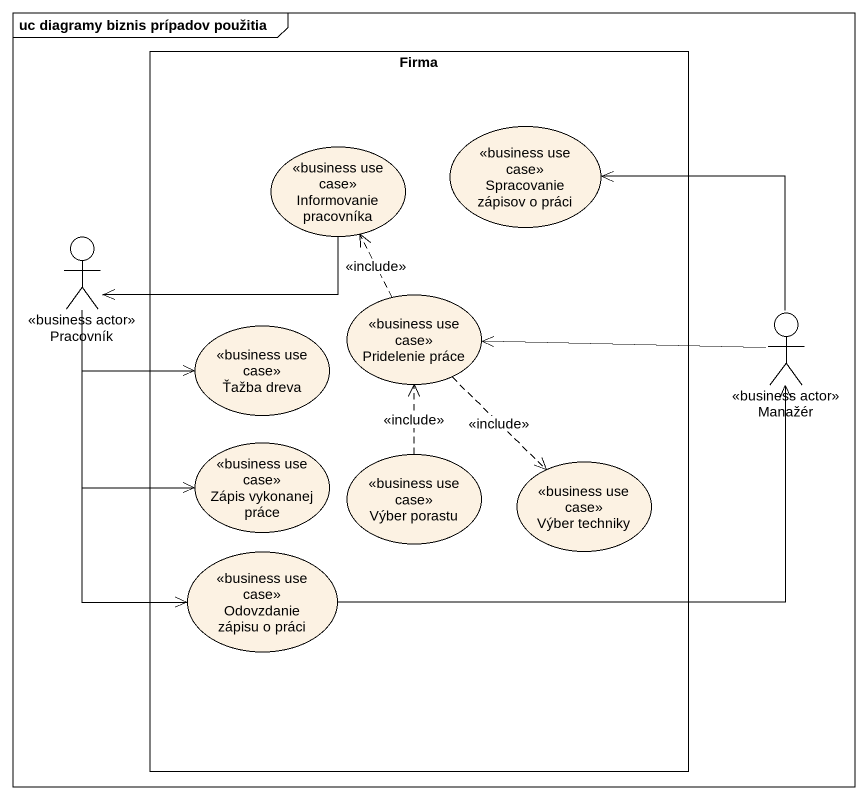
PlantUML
@startuml
mainframe uc diagramy biznis prípadov použitia
rectangle Firma {
  usecase "Informovanie pracovníka" as Informovanie_pracovníka <<business use case>>
  usecase "Spracovanie zápisov o práci" as Spracovanie_zápisov_o_práci <<business use case>>
  usecase "Ťažba dreva" as Ťažba_dreva <<business use case>>
  usecase "Pridelenie práce" as Pridelenie_práce <<business use case>>
  usecase "Zápis vykonanej práce" as Zápis_vykonanej_práce <<business use case>>
  usecase "Výber porastu" as Výber_porastu <<business use case>>
  usecase "Výber techniky" as Výber_techniky <<business use case>>
  usecase "Odovzdanie zápisu o práci" as Odovzdanie_zápisu_o_práci <<business use case>>
}
actor Pracovník <<business actor>>
actor Manažér <<business actor>>
Informovanie_pracovníka -left-> Pracovník
Pracovník -right-> Ťažba_dreva
Pracovník --> Zápis_vykonanej_práce
Pracovník --> Odovzdanie_zápisu_o_práci
Pridelenie_práce .up.> Informovanie_pracovníka : <<include>>
Pridelenie_práce ..> Výber_techniky : <<include>>
Manažér -up-> Spracovanie_zápisov_o_práci
Manažér -left-> Pridelenie_práce
Manažér <-left- Odovzdanie_zápisu_o_práci
Výber_porastu .up.> Pridelenie_práce : <<include>>
@enduml
